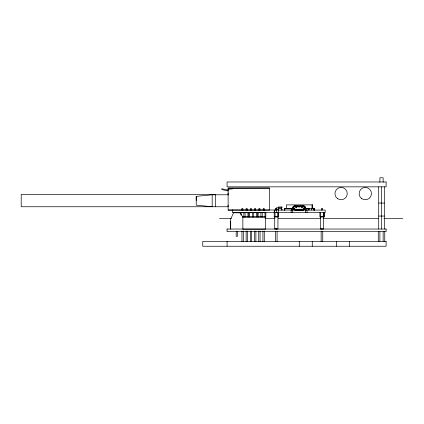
<?xml version="1.0" encoding="UTF-8"?>
<svg xmlns="http://www.w3.org/2000/svg" width="424" height="424" viewBox="0 0 424 424"><rect width="100%" height="100%" fill="white"/><g stroke="black" fill="none" stroke-linecap="round" stroke-linejoin="round"><path stroke-width="0.64" d="M212.175 194.78L196.222 196.376L196.222 205.152L212.175 206.748L212.175 194.78L228.578 194.78M232.182 188.187L232.182 188.998L228.934 188.998L228.934 189.825L228.123 189.825L228.123 188.092L269.537 188.092L269.537 210.092L228.123 210.092L228.123 188.908M241.081 215.154L241.081 212.716L240.244 212.705L240.244 213.934M242.862 229.034L242.862 216.881L239.857 212.806L233.56 212.806L230.693 218.996L230.693 229.034L230.693 221.323M242.735 216.982L243.837 216.982L243.858 212.705L265.837 212.716L264.995 212.705L264.995 216.982L261.746 216.982M253.038 216.982L245.178 216.982L244.982 212.705M247.934 216.982L247.934 212.716L249.614 212.705L249.614 216.982M248.771 216.982L248.771 212.716M252.365 216.982L252.365 212.716L252.863 212.705M261.571 216.982L253.711 216.982L253.515 212.705M256.467 216.982L256.467 212.716L258.142 212.705L258.142 216.982M257.304 216.982L257.304 212.716M260.919 216.982L260.898 212.721L261.396 212.705M262.244 216.982L262.244 212.705L261.746 212.705M275.452 241.722L275.489 231.562M276.151 229.024L276.151 228.695M276.31 229.024L276.31 228.695M277.058 241.728L277.095 231.568M321.127 241.722L321.164 231.562M321.827 229.024L321.991 228.695L321.986 229.024M322.733 241.728L322.77 231.568M314.608 210.076L314.608 208.613L313.903 208.613M304.278 206.101A0.975 0.975 0 0 1 305.174 207.071L305.105 208.544M305.174 208.205L304.686 208.205L304.681 206.896L304.342 206.589L293.837 206.589L293.498 206.896L293.488 208.205L293 208.205L293.048 207.119A0.975 0.975 0 0 1 293.896 206.101M293.896 206.26L304.278 206.26M303.144 209.917L299.132 210.044M299.042 210.044L295.03 209.917M299.074 210.293L295.274 210.463L295.03 209.589M295.867 206.933L296.148 206.536M294.675 205.847L294.993 205.725M302.386 205.847L302.699 205.725M303.589 209.467L304.565 208.491M302.566 206.159L301.639 206.806L301.909 207.214L302.757 206.615M304.999 208.046L304.999 207.071M243.837 212.604L244.335 212.599M252.365 212.604L252.863 212.599M260.898 212.604L261.396 212.599M243.837 216.982L244.505 216.982M196.222 200.488L196.222 196.376M247.934 212.604L249.614 212.604M256.467 212.604L258.142 212.604M264.995 212.604L265.837 212.599L265.837 216.982L264.995 216.982M244.335 212.716L240.244 212.716M228.123 188.187L269.537 188.092M378.706 203.07L384.324 203.07M298.438 206.424L298.724 206.424M293.488 207.071C292.311 206.446 292.311 208.672 293.488 208.046M304.686 207.071C305.863 206.446 305.863 208.672 304.686 208.046M293 208.126L293.488 208.126M304.686 208.126L305.174 208.126M276.856 208.322L275.828 208.322L275.828 210.15M278.292 208.454L281.536 208.454M294.495 208.613L284.515 208.613L284.573 210.076M303.473 208.613L312.022 208.613L312.022 204.882M291.256 208.778L284.764 208.778L284.764 210.076M303.584 208.778L308.661 208.778L308.661 210.076M281.536 209.265L282.024 209.265L282.024 210.076M293.694 209.265L294.383 209.265M303.796 209.265L304.48 209.265M278.292 209.424L276.342 209.424L276.342 207.802L282.024 207.802L282.024 206.992L278.292 206.992L278.292 212.588M293.874 209.445L294.563 209.445M303.611 209.445L304.3 209.445M292.761 209.589L296.185 209.589L296.185 210.076M305.413 209.589L301.994 209.589L301.994 210.076M295.03 209.763L303.144 209.763M232.723 210.002L228.123 210.092M378.706 216.049L384.324 216.049M324.143 216.855L324.143 212.588L324.164 216.855L319.876 216.855L319.897 212.588M242.549 216.977L265.61 216.977M219.436 218.662L231.488 218.662M264.974 218.662L274.911 218.662M278.224 218.662L320.528 218.662M323.125 218.662L378.674 218.662M383.895 218.662L402.8 218.662M226.994 229.034L386.179 229.034M242.851 229.146L265.61 229.146L265.61 216.86M244.68 212.599L245.178 212.604M253.213 212.599L253.711 212.604M261.746 212.599L262.244 212.604M244.68 216.982L245.178 216.982M253.213 216.982L253.711 216.982M240.244 212.599L241.081 212.604M275.589 228.7L276.554 228.7M303.186 205.725L303.499 205.847M295.475 205.725L295.793 205.847M228.123 190.191L221.741 188.722L221.741 189.517L228.123 190.986M295.613 206.159L296.54 206.806L296.265 207.209L295.417 206.615M293.609 208.491L294.59 209.467M302.026 206.536L302.307 206.933M293 208.205L293.069 208.544M386.1 229.034L386.1 231.626L227.073 231.626L227.073 229.034M384.759 231.626L384.759 241.362M384.324 186.841L384.324 229.034M383.137 182.299L383.137 177.757L379.893 177.757L379.893 182.299M383.137 231.626L383.137 241.362M381.515 186.841L381.515 229.034M379.893 231.626L379.893 241.362M378.706 186.841L378.706 229.034M378.272 231.626L378.272 241.362M349.588 241.378L349.588 246.243M336.608 241.378L336.608 246.243M323.3 212.588L323.3 216.855M322.51 210.15L322.531 208.322L321.503 208.322L321.503 210.15M320.714 212.588L320.714 216.855M314.359 208.613L314.428 210.076M314.269 208.613L314.338 210.076M314.184 208.613L314.253 210.076M314.083 208.613L314.168 210.076M314.062 210.076L314.036 208.29L311.598 208.29L311.598 210.076M313.983 208.613L313.983 210.076M312.668 208.613L312.668 204.882L286.375 204.882L286.375 208.613M312.345 204.882L312.34 208.613M312.265 241.378L312.265 246.243M309.186 208.613L309.186 210.076M307.008 210.076L307.008 212.588M306.833 208.778L306.828 210.076M305.386 210.076L305.386 212.588M304.856 207.071L304.856 208.046M304.278 206.583L303.955 205.704L294.219 205.704L293.896 206.583M303.955 209.652L303.955 208.698A0.89 0.89 0 0 0 303.065 207.802L302.174 207.802L301.051 207.156L301.051 206.101M303.51 206.101L303.51 206.583M303.144 209.589L302.821 210.474L299.328 210.463L299.106 209.589M302.98 209.589L302.98 210.076M302.932 206.101L302.932 206.583M302.376 206.101L302.376 206.583M302.211 210.071L302.211 209.265L295.963 209.265L295.963 210.071M301.861 210.076L301.861 209.589L296.312 209.589L296.312 210.076M301.761 209.101L301.761 210.076M301.522 210.076L298.517 210.076M300.208 209.589L300.208 209.912M300.086 209.589L300.086 209.912M299.996 209.589L299.996 209.912M299.752 206.583L299.752 206.912L298.422 206.912L298.422 206.583M299.461 209.589L299.476 209.912M299.349 206.583L299.349 206.912M299.386 209.589L299.386 209.912M299.264 209.589L299.264 209.912M299.286 241.378L299.286 246.243M298.83 206.583L298.83 206.912M297.123 206.101L297.123 207.156L296 207.802L295.115 207.802A0.89 0.89 0 0 0 294.219 208.698L294.219 209.652M295.804 206.101L295.804 206.583M295.242 206.101L295.242 206.583M295.194 209.589L295.194 210.076M294.664 206.101L294.664 206.583M293.371 208.613L293.371 209.589M293.318 207.071L293.318 208.046M292.761 210.076L292.761 212.588M292.412 208.613L292.412 210.076M291.277 208.613L291.277 210.076M291.14 210.076L291.14 212.588M284.679 208.613L284.705 210.076L284.589 208.613M281.536 206.992L281.536 210.076M278.489 212.588L278.489 216.855L274.201 216.855L274.233 210.076L325.187 210.076L325.187 212.588L232.341 212.588L232.341 209.991L274.535 209.991L274.535 212.588M278.462 212.588L278.462 216.855M277.625 212.588L277.625 216.855M276.671 210.076L276.671 212.588M275.849 208.322L275.849 210.15M275.038 212.588L275.038 216.855M264.274 231.054L264.274 241.733M264.205 210.272L264.205 208.444L263.198 208.444L263.198 210.272M262.928 231.054L262.928 241.733M260.066 231.054L260.066 241.733M259.944 210.272L259.944 208.444L258.932 208.449L258.932 210.272M258.735 231.054L258.735 241.733M255.884 231.054L255.884 241.733M255.677 210.272L255.677 208.444L254.67 208.444L254.67 210.272M254.522 231.054L254.522 241.733M251.681 231.054L251.681 241.733M251.411 210.272L251.411 208.444L250.404 208.449L250.404 210.272M250.351 231.054L250.351 241.733M247.537 231.054L247.537 241.733M247.144 210.272L247.144 208.444L246.137 208.444L246.137 210.272M246.137 231.054L246.137 241.733M243.312 231.054L243.312 241.733M242.878 210.272L242.878 208.444L241.871 208.444L241.871 210.272M241.966 231.054L241.966 241.733M237.35 231.467L237.376 236.332L236.179 236.332L236.205 231.467M228.123 192.968L228.123 194.791M228.123 205.152L228.123 206.748L21.2 206.753L21.2 194.436L215.36 194.701M227.073 241.378L227.073 246.243M215.36 194.78L215.36 206.753M303.303 210.076A0.89 0.89 0 0 0 303.934 209.811L304.909 208.836A0.89 0.89 0 0 0 305.158 208.375M293.048 208.491A0.89 0.89 0 0 0 293.265 208.836L294.245 209.811A0.89 0.89 0 0 0 294.876 210.076M274.731 216.85L274.688 229.018L277.932 229.034L277.974 216.86L274.731 216.85M320.406 216.85L320.364 229.018L323.613 229.034L323.655 216.86L320.406 216.85M386.1 181.976L227.073 181.976L227.073 186.841L386.1 186.841L386.1 181.976M386.1 241.378L202.73 241.378L202.73 246.243L386.1 246.243L386.1 241.378M300.404 210.076L300.404 209.589L300.372 210.076M361.635 198.586A6.185 6.185 0 0 0 371.44 194.282A6.185 6.185 0 0 0 362.806 187.943A6.185 6.185 0 0 0 361.635 198.586M337.44 198.586A6.185 6.185 0 0 0 347.245 194.282A6.185 6.185 0 0 0 338.617 187.943A6.185 6.185 0 0 0 337.44 198.586"/></g></svg>
